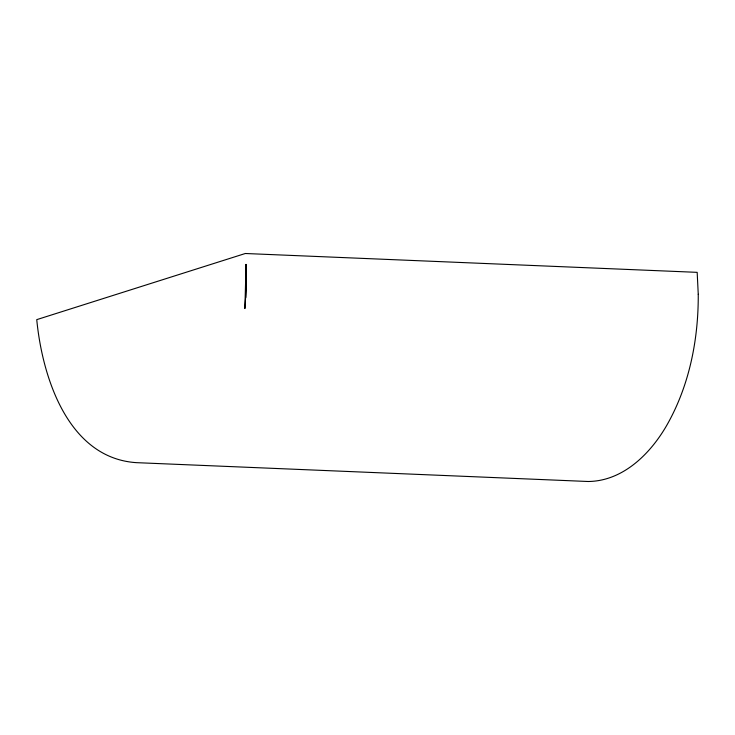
<?xml version="1.0" encoding="UTF-8"?>
<svg xmlns="http://www.w3.org/2000/svg" width="735" height="735" viewBox="0 0 735 735"><rect width="100%" height="100%" fill="white"/><g stroke="black" fill="none" stroke-linecap="round" stroke-linejoin="round"><path stroke-width="1.1" d="M245.802 297.546L246.06 264.425L246.308 286.494L244.884 308.562L246.06 264.425L246.308 286.494M698.25 294.276C698.489 339.772 689.283 386.187 666.434 425.896C650.071 454.055 622.811 481.14 588.211 481.499L136.352 462.655C67.914 458.089 42.281 376.954 36.75 319.642L245.315 253.501L697.175 272.345L698.25 294.276"/></g></svg>
